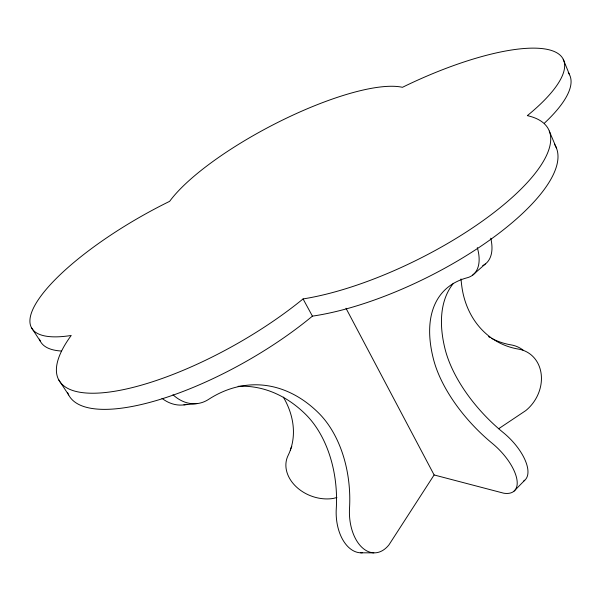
<?xml version="1.0" encoding="UTF-8"?>
<svg xmlns="http://www.w3.org/2000/svg" width="601" height="601" viewBox="0 0 601 601"><rect width="100%" height="100%" fill="white"/><g stroke="black" fill="none" stroke-linecap="round" stroke-linejoin="round"><path stroke-width="0.9" d="M345.988 308.245L434.117 474.955L388.975 544.837A39.794 24.416 88.7 0 1 362.155 547.571A39.794 24.416 88.7 0 1 349.519 508.401A102.283 68.349 89 0 0 318.492 412.872A169.52 114.986 -88.4 0 0 208.577 399.395A49.057 35.444 82.5 0 1 172.968 394.744M514.11 491.085L524.741 480.252M472.656 275.138L485.308 264.012M498.635 428.746L525.755 410.611A36.706 31.004 -57 0 0 541.2 374.22A36.706 31.004 -57 0 0 518.43 349.091A89.113 75.816 -64.3 0 1 461.853 286.617A141.423 118.397 -65.6 0 1 461.005 278.909M336.906 497.493L333.27 498.439A36.09 27.819 20.2 0 1 296.15 486.705A36.09 27.819 20.2 0 1 288.089 455.498A86.334 66.501 25.9 0 0 283.349 397.111M183.914 404.879L197.474 403.549M360.645 552.8L373.86 552.845M434.117 474.955L503.736 493.203A40.184 18.015 45.4 0 0 516.597 477.923A40.184 18.015 45.4 0 0 492.362 443.44A104.251 51.566 45.6 0 1 433.539 359.428A173.862 88.137 44.1 0 1 467.21 277.76A50.168 26.79 50 0 0 477.307 247.612M58.635 379.682L68.694 394.985M31.425 327.613L40.38 341.308M303.069 298.93A174.733 58.027 -26.5 0 0 501.557 206.519A174.733 58.027 -26.5 0 0 527.34 115.632A154.96 45.09 -25.9 0 0 548.165 49.582A154.96 45.09 -25.9 0 0 402.445 87.31A141.768 38.419 -27.6 0 0 282.793 119.945A141.768 38.419 -27.6 0 0 169.632 201.343A151.279 43.077 -29.5 0 0 40.703 296.323A151.279 43.077 -29.5 0 0 71.211 335.471A172.224 56.058 -29.5 0 0 113.672 391.424A172.224 56.058 -29.5 0 0 303.069 298.93L312.415 316.134A173.666 59.89 -26.5 0 0 488.989 240.618A173.666 59.89 -26.5 0 0 554.392 144.157M549.276 131.063L556.496 148.184M563.235 59.259L569.538 74.757M312.415 316.134A171.195 57.869 -29.6 0 1 161.384 399.019A171.195 57.869 -29.6 0 1 67.612 392.573M568.245 72.631A154.126 46.608 -25.8 0 1 544.468 123.1M61.317 351.029A150.483 44.542 -29.6 0 1 39.463 339.114M187.016 404.278A48.606 35.519 82.5 0 1 162 398.365M238.116 386.323A168.017 115.287 -88.2 0 1 305.27 413.991A101.404 68.567 89.1 0 1 336.275 508.716A39.478 24.528 88.9 0 0 362.478 552.755M490.739 238.214A49.823 27.18 50 0 1 482.723 265.604M453.447 283.304A172.705 89.459 44 0 0 445.056 348.993A103.575 52.362 45.5 0 0 503.353 432.652A39.944 18.315 45.2 0 1 523.636 481.078M491.693 338.378A88.144 75.23 -64.4 0 0 511.113 344.899A36.315 30.771 -57 0 1 523.599 350.526M490.123 337.522A88.144 75.23 -64.4 0 1 488.568 336.62M290.358 450.202A35.737 27.699 20.2 0 1 291.808 446.355"/></g></svg>
